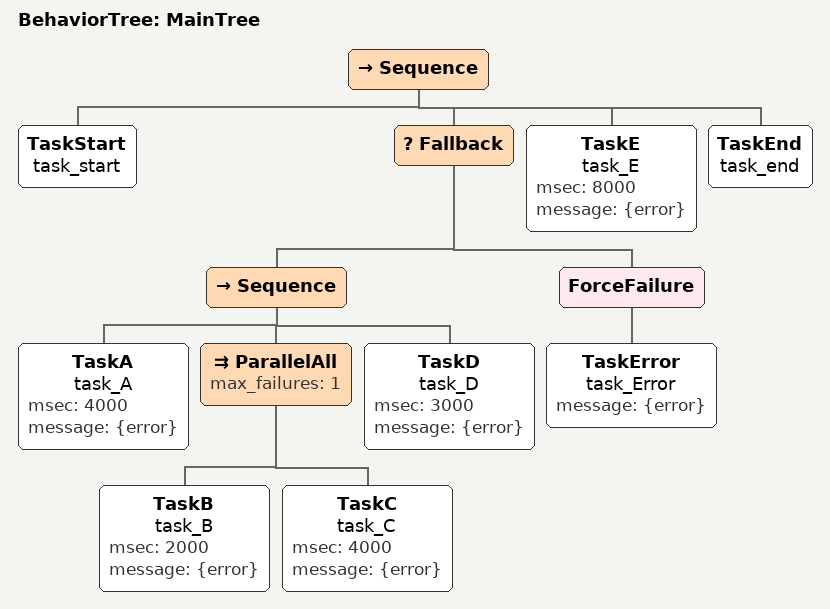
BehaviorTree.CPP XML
<?xml version="1.0" encoding="UTF-8"?>
<root BTCPP_format="4">
  <BehaviorTree ID="MainTree">
    <Sequence>
      <TaskStart name="task_start"/>
      <Fallback>
        <Sequence>
          <TaskA name="task_A"
                 msec="4000"
                 message="{error}"/>
          <ParallelAll max_failures="1">
            <TaskB name="task_B"
                   msec="2000"
                   message="{error}"/>
            <TaskC name="task_C"
                   msec="4000"
                   message="{error}"/>
          </ParallelAll>
          <TaskD name="task_D"
                 msec="3000"
                 message="{error}"/>
        </Sequence>
        <ForceFailure>
          <TaskError name="task_Error"
                     message="{error}"/>
        </ForceFailure>
      </Fallback>
      <TaskE name="task_E"
             msec="8000"
             message="{error}"/>
      <TaskEnd name="task_end"/>
    </Sequence>
  </BehaviorTree>

</root>
